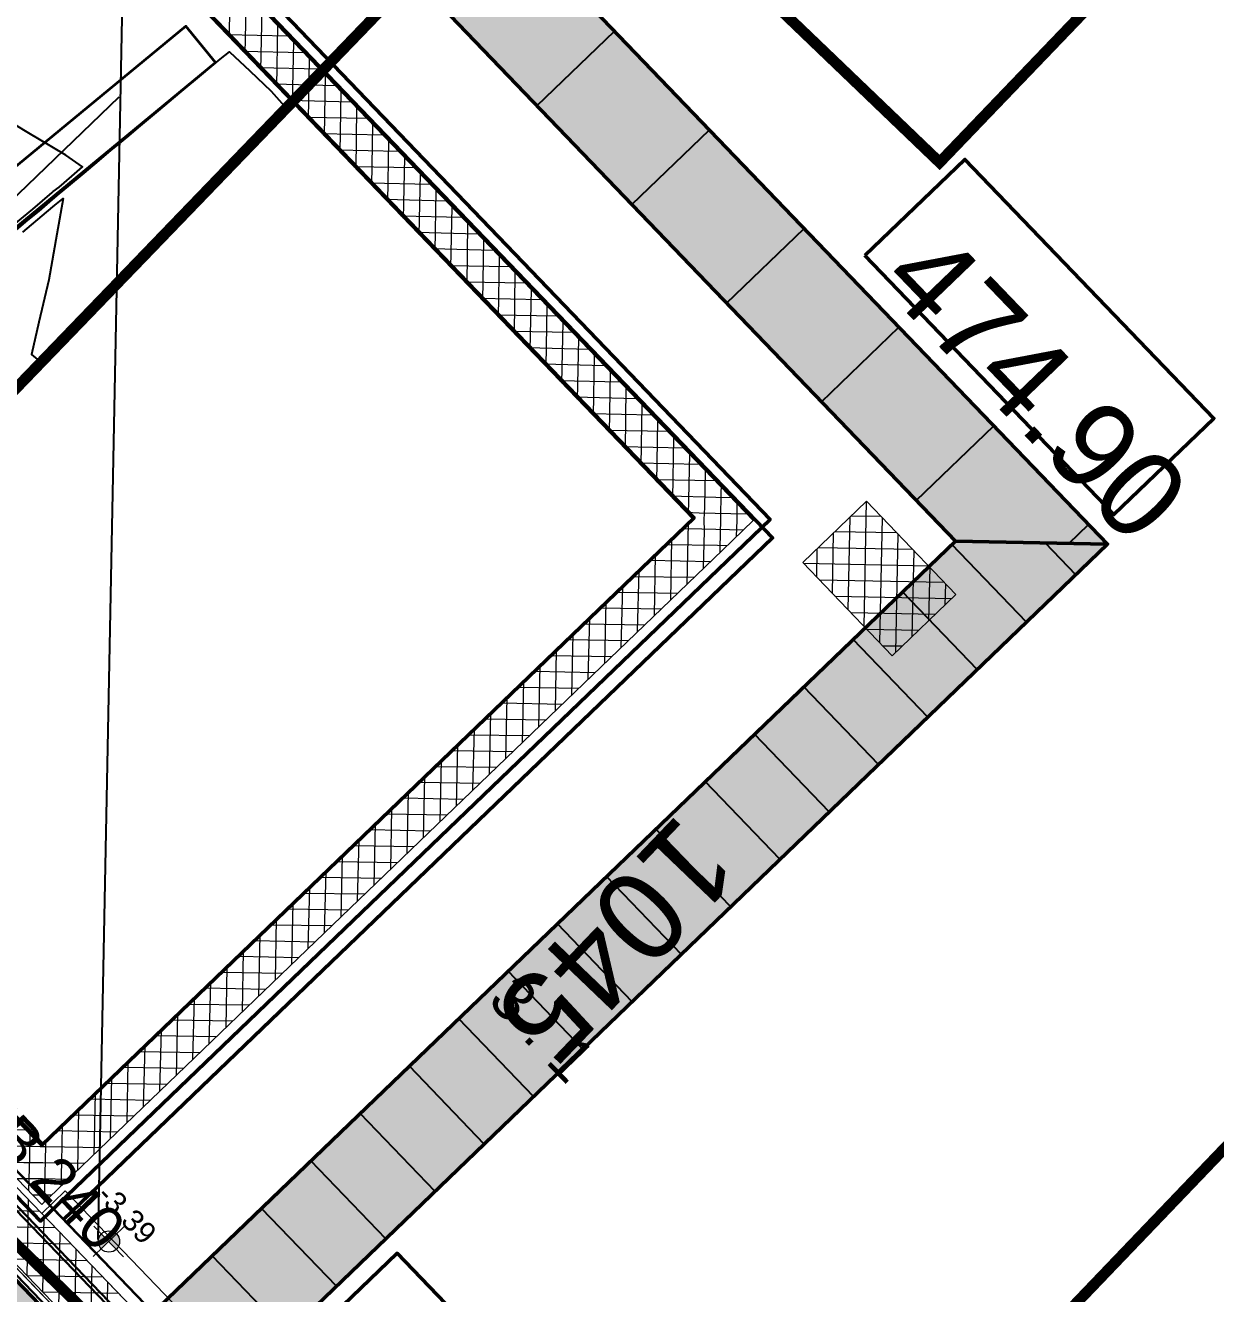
# Model space of a CAD drawing. Header units: metres. Extents: x 2687650.8 to 2687727.1, y 1234407.3 to 1234484.3.
# Drawn here: x 2687670.58 to 2687676.1, y 1234440.31 to 1234446.2 of the extents above; entities that cross this region are included whole.
import ezdxf

# ---------------------------------------------------------------- set-up
doc = ezdxf.new("R2010")
doc.units = ezdxf.units.M
for name, color, linetype, true_color in [('PDF_062_Bauten.062 Bauteilschraffuren', 7, 'Continuous', 0x7f7f7f), ('PDF_211_Korrex.211 Bauteilschraffuren', 7, 'Continuous', 0x7f7f7f), ('PDF_211_Wände_Beton.211', 7, 'Continuous', 0x7f7f7f), ('PDF_211_Wände_Beton.211 Bauteilschraffuren', 7, 'Continuous', 0x7f7f7f), ('PDF_211_Wände_Beton.211 Schichttrennlinien', 7, 'Continuous', 0x7f7f7f), ('PDF_211_Z_Koten.211', 7, 'Continuous', 0x7f7f7f), ('PDF_222_Spenglerarbeiten.222 Bauteilschraffuren', 7, 'Continuous', 0x7f7f7f), ('PDF_3D_Kurven', 7, 'Continuous', 0xdda500), ('PDF_3D_Kurven-Nebenhoehen', 7, 'Continuous', 0xdda500), ('PDF_A-2D-BÖSCHUNGEN', 7, 'Continuous', 0xfdfdfd), ('PDF_AV_01225-Bobe-ueb-befestigte', 7, 'Continuous', 0xfdfdfd), ('PDF_AV_01234-Bobe-Gartenanlage', 7, 'Continuous', 0xfdfdfd), ('PDF_Böschung Aushub', 7, 'Continuous', 0x7f7f7f), ('PDF_E_Farbe Beton', 7, 'Continuous', 0xdfff7f), ('PDF_Rühlwand Träger u Vermassung', 7, 'Continuous', 0x0ac1ff)]:
    doc.layers.add(name, color=color, linetype=linetype, true_color=true_color)
for name, color, linetype in [('PDF_A-KOTEN', 7, 'Continuous'), ('PDF_AV_01211-Bobe-Gebaeude', 7, 'Continuous'), ('PDF_AV_01313-Mauer-Sockel', 7, 'Continuous'), ('PDF_E_BETON', 7, 'Continuous'), ('PDF_PDF_Geometrie', 5, 'Continuous'), ('PDF_Text', 7, 'Continuous')]:
    doc.layers.add(name, color=color, linetype=linetype)
doc.styles.add('PDF Arial', font='arial.ttf')

# ---------------------------------------------------------------- blocks, each defined once
blk = doc.blocks.new('A$C1c84ec86')
at = {"layer": 'PDF_211_Z_Koten.211', "transparency": 33554559}
h = blk.add_hatch(color=256, dxfattribs=at)
h.paths.add_polyline_path([(2324.35, 567.07), (2319.27, 567.07), (2319.7, 565.16), (2320.75, 563.47), (2322.45, 562.41), (2324.35, 561.98)])
h.paths.add_polyline_path([(2326.26, 571.72), (2324.35, 572.15), (2324.35, 567.07), (2329.43, 567.07), (2329.01, 568.97), (2327.95, 570.66)])
at = {"layer": 'PDF_Böschung Aushub', "true_color": 0xdd6d8a, "transparency": 33554559}
blk.add_hatch(color=243, dxfattribs=at).paths.add_polyline_path([(1502.44, 1125.66), (1502.44, 547.8), (1552.39, 547.8), (1552.39, 1075.71), (2362.45, 1075.71), (2362.45, 523.67), (2412.62, 523.67), (2412.41, 1075.71), (2412.41, 1125.66)])
at = {"layer": 'PDF_E_Farbe Beton', "true_color": 0xbfff7f, "transparency": 33554559}
h = blk.add_hatch(color=71, dxfattribs=at)
h.paths.add_polyline_path([(3096.53, 1972.34), (3087.64, 1847.46), (3087.42, 523.67), (612.36, 523.67), (612.36, 1217.32), (591.83, 1429.41), (592.04, 1430.89), (672.48, 2565.87), (2668.74, 2565.87), (2848.03, 2530.94), (2997.89, 2390.18), (3013.34, 2375.79), (3093.99, 2206.03), (3096.53, 2200.53)])
h.paths.add_polyline_path([(3120.45, 1972.34), (3120.45, 2206.03), (3039.8, 2375.79), (3033.03, 2390.18), (2883.16, 2530.94), (2859.46, 2553.17), (2794.47, 2565.87), (2671.07, 2589.79), (650.04, 2589.79), (648.35, 2565.87), (567.91, 1430.89), (568.12, 1429.41), (588.44, 1217.32), (588.44, 499.75), (3111.55, 499.75), (3111.55, 1847.46)], flags=0)
at = {"layer": 'PDF_062_Bauten.062 Bauteilschraffuren', "lineweight": 18}
blk.add_lwpolyline([(2621.11, 2560.79), (677.13, 2560.79), (608.13, 1589.22), (608.13, 1483.39), (616.38, 1483.39), (616.38, 527.69), (3083.61, 527.69), (3083.61, 1406.76), (3082.98, 1406.76), (3083.61, 1981.87), (3091.45, 1981.87), (3091.45, 2122.63)], dxfattribs=at)
at = {"layer": 'PDF_211_Korrex.211 Bauteilschraffuren', "lineweight": 18}
for points in [[(2320.54, 1049.04), (2330.07, 1058.78)], [(2320.54, 1038.45), (2340.65, 1058.78)], [(2320.54, 1027.87), (2351.45, 1058.78)], [(2361.61, 1017.71), (2320.54, 1058.78)], [(2320.97, 1017.71), (2362.03, 1058.78)], [(2372.19, 1017.71), (2331.13, 1058.78)], [(2331.55, 1017.71), (2372.61, 1058.78)], [(2380.45, 1020.04), (2341.71, 1058.78)], [(2342.13, 1017.71), (2380.45, 1056.02)], [(2380.45, 1030.62), (2352.5, 1058.78)], [(2380.45, 1041.21), (2363.09, 1058.78)], [(2380.45, 1051.79), (2373.67, 1058.78)], [(2351.02, 1017.71), (2320.54, 1048.19)], [(2352.72, 1017.71), (2380.45, 1045.44)], [(2340.44, 1017.71), (2320.54, 1037.61)], [(2363.3, 1017.71), (2380.45, 1034.86)], [(2329.86, 1017.71), (2320.54, 1027.02)], [(2374.1, 1017.71), (2380.45, 1024.27)]]:
    blk.add_lwpolyline(points, dxfattribs=at)
blk.add_lwpolyline([(2320.54, 1017.71), (2320.54, 1058.78), (2380.45, 1058.78), (2380.45, 1017.71)], close=True, dxfattribs=at)
at = {"layer": 'PDF_211_Wände_Beton.211', "lineweight": 18}
for points in [[(2625.56, 2560.79), (677.13, 2560.79), (676.5, 2552.75), (608.34, 1592.4), (608.34, 1483.39), (616.38, 1483.39), (616.38, 527.69), (617.44, 527.69), (3082.56, 527.69), (3083.61, 527.69), (3083.61, 1981.87), (3091.45, 1981.87), (3091.45, 2101.89), (3091.45, 2123.9)], [(3057.58, 2120.3), (2703.03, 2120.3), (2036.9, 2120.3), (1550.49, 2120.3), (1524.45, 2120.3), (1524.45, 1612.29), (1524.45, 1598.32), (1524.45, 1590.28), (1550.49, 1590.28), (1550.49, 2100.41), (2036.9, 2100.41), (2703.03, 2100.41), (3057.58, 2100.41), (3057.58, 1981.87), (3057.58, 553.73), (642.42, 553.73), (642.42, 1483.39), (642.42, 1591.13), (708.88, 2526.92), (2625.35, 2526.92)]]:
    blk.add_lwpolyline(points, dxfattribs=at)
blk.add_lwpolyline([(1630.5, 1014.75), (1610.39, 1014.75), (1610.39, 950.82), (1630.5, 950.82), (1630.5, 994.85), (2270.59, 994.85), (2270.59, 576.8), (1630.5, 576.8), (1630.5, 620.83), (1610.39, 620.83), (1610.39, 556.69), (1630.5, 556.69), (2290.49, 556.69), (2290.49, 576.8), (2290.49, 994.85), (2290.49, 1014.75)], close=True, dxfattribs=at)
at = {"layer": 'PDF_211_Wände_Beton.211 Bauteilschraffuren', "lineweight": 18}
for points in [[(1960.28, 994.85), (1940.17, 1014.75)], [(1970.86, 994.85), (1950.97, 1014.75)], [(1958.59, 994.85), (1978.48, 1014.75)], [(1981.45, 994.85), (1961.55, 1014.75)], [(1969.17, 994.85), (1989.28, 1014.75)], [(1992.03, 994.85), (1972.13, 1014.75)], [(1979.75, 994.85), (1999.86, 1014.75)], [(2002.61, 994.85), (1982.72, 1014.75)], [(1990.34, 994.85), (2010.45, 1014.75)], [(2013.2, 994.85), (1993.3, 1014.75)], [(2000.92, 994.85), (2021.03, 1014.75)], [(2023.99, 994.85), (2003.88, 1014.75)], [(2011.72, 994.85), (2031.61, 1014.75)], [(2034.58, 994.85), (2014.47, 1014.75)], [(2022.3, 994.85), (2042.2, 1014.75)], [(2045.16, 994.85), (2025.05, 1014.75)], [(2032.88, 994.85), (2052.78, 1014.75)], [(2055.74, 994.85), (2035.63, 1014.75)], [(2043.47, 994.85), (2063.36, 1014.75)], [(2066.33, 994.85), (2046.43, 1014.75)], [(2054.05, 994.85), (2073.95, 1014.75)], [(2076.91, 994.85), (2057.01, 1014.75)], [(2064.63, 994.85), (2084.74, 1014.75)], [(2087.49, 994.85), (2067.6, 1014.75)], [(2075.22, 994.85), (2095.33, 1014.75)], [(2098.08, 994.85), (2078.18, 1014.75)], [(2085.8, 994.85), (2105.91, 1014.75)], [(2108.66, 994.85), (2088.76, 1014.75)], [(2096.38, 994.85), (2116.49, 1014.75)], [(2119.46, 994.85), (2099.35, 1014.75)], [(2107.18, 994.85), (2127.08, 1014.75)], [(2130.04, 994.85), (2109.93, 1014.75)], [(2117.76, 994.85), (2137.66, 1014.75)], [(2140.62, 994.85), (2120.51, 1014.75)], [(2128.35, 994.85), (2148.24, 1014.75)], [(2151.21, 994.85), (2131.1, 1014.75)], [(2138.93, 994.85), (2158.83, 1014.75)], [(2161.79, 994.85), (2141.89, 1014.75)], [(2149.51, 994.85), (2169.41, 1014.75)], [(2172.37, 994.85), (2152.48, 1014.75)], [(2160.1, 994.85), (2180.21, 1014.75)], [(2182.96, 994.85), (2163.06, 1014.75)], [(2170.68, 994.85), (2190.79, 1014.75)], [(2193.54, 994.85), (2173.64, 1014.75)], [(2181.26, 994.85), (2201.37, 1014.75)], [(2204.12, 994.85), (2184.23, 1014.75)], [(2191.85, 994.85), (2211.96, 1014.75)], [(2214.92, 994.85), (2194.81, 1014.75)], [(2202.64, 994.85), (2222.54, 1014.75)], [(2225.5, 994.85), (2205.39, 1014.75)], [(2213.23, 994.85), (2233.12, 1014.75)], [(2236.09, 994.85), (2215.98, 1014.75)], [(2223.81, 994.85), (2243.71, 1014.75)], [(2246.67, 994.85), (2226.56, 1014.75)], [(2234.39, 994.85), (2254.29, 1014.75)], [(2257.25, 994.85), (2237.36, 1014.75)], [(2244.98, 994.85), (2264.87, 1014.75)], [(2267.84, 994.85), (2247.94, 1014.75)], [(2255.56, 994.85), (2270.59, 1009.67), (2275.67, 1014.75)], [(2290.49, 982.79), (2278.42, 994.85), (2274.4, 998.66), (2270.59, 1002.68), (2258.52, 1014.75)], [(2266.14, 994.85), (2270.59, 999.08), (2286.25, 1014.75)], [(2290.49, 993.37), (2289, 994.85), (2279.69, 1004.16), (2270.59, 1013.27), (2269.11, 1014.75)], [(2290.49, 1003.95), (2285.19, 1009.46), (2279.69, 1014.75)], [(2290.49, 1014.54), (2290.49, 1014.75), (2290.27, 1014.75)], [(2270.59, 988.5), (2276.73, 994.85), (2290.49, 1008.4)], [(2270.59, 977.92), (2287.31, 994.85), (2290.49, 997.81)], [(2290.49, 972.2), (2270.59, 992.1)], [(2270.59, 967.33), (2290.49, 987.23)], [(2290.49, 961.62), (2270.59, 981.52)], [(2270.59, 956.54), (2290.49, 976.65)], [(2290.49, 951.04), (2270.59, 970.93)], [(2270.59, 945.96), (2290.49, 966.06)], [(2290.49, 940.24), (2270.59, 960.35)], [(2270.59, 935.37), (2290.49, 955.48)], [(2290.49, 929.66), (2270.59, 949.77)], [(2270.59, 924.79), (2290.49, 944.9)], [(2290.49, 919.07), (2270.59, 939.18)], [(2270.59, 914.2), (2290.49, 934.31)], [(2290.49, 908.49), (2270.59, 928.6)], [(2270.59, 903.62), (2290.49, 923.52)], [(2290.49, 897.91), (2270.59, 917.8)], [(2270.59, 893.04), (2290.49, 912.93)], [(2290.49, 887.32), (2270.59, 907.22)], [(2270.59, 882.45), (2290.49, 902.35)], [(2290.49, 876.74), (2270.59, 896.64)], [(2270.59, 871.87), (2290.49, 891.77)], [(2290.49, 866.16), (2270.59, 886.05)], [(2270.59, 861.08), (2290.49, 881.18)], [(2290.49, 855.36), (2270.59, 875.47)], [(2270.59, 850.49), (2290.49, 870.6)], [(2290.49, 844.78), (2270.59, 864.89)], [(2270.59, 839.91), (2290.49, 860.02)], [(2290.49, 834.19), (2270.59, 854.3)], [(2270.59, 829.32), (2290.49, 849.43)], [(2290.49, 823.61), (2270.59, 843.72)], [(2270.59, 818.74), (2290.49, 838.85)], [(2290.49, 813.03), (2270.59, 833.13)], [(2270.59, 808.16), (2290.49, 828.05)], [(2290.49, 802.44), (2270.59, 822.34)], [(2270.59, 797.57), (2290.49, 817.47)], [(2290.49, 791.86), (2270.59, 811.76)], [(2270.59, 786.99), (2290.49, 806.89)], [(2290.49, 781.28), (2270.59, 801.17)], [(2270.59, 776.41), (2290.49, 796.3)], [(2290.49, 770.69), (2270.59, 790.59)], [(2270.59, 765.61), (2290.49, 785.72)], [(2290.49, 759.9), (2270.59, 780.01)], [(2270.59, 755.03), (2290.49, 775.14)], [(2290.49, 749.31), (2270.59, 769.42)], [(2270.59, 744.44), (2290.49, 764.55)], [(2290.49, 738.73), (2270.59, 758.84)], [(2270.59, 733.86), (2290.49, 753.97)], [(2290.49, 728.15), (2270.59, 748.25)], [(2270.59, 723.28), (2290.49, 743.39)], [(2290.49, 717.56), (2270.59, 737.67)], [(2270.59, 712.69), (2290.49, 732.59)], [(2290.49, 706.98), (2270.59, 726.88)], [(2270.59, 702.11), (2290.49, 722.01)], [(2290.49, 696.4), (2270.59, 716.29)], [(2270.59, 691.53), (2290.49, 711.42)], [(2290.49, 685.81), (2270.59, 705.71)], [(2270.59, 680.94), (2290.49, 700.84)], [(2290.49, 675.23), (2270.59, 695.13)], [(2270.59, 670.15), (2290.49, 690.26)], [(2290.49, 664.43), (2270.59, 684.54)], [(2270.59, 659.56), (2290.49, 679.67)], [(2290.49, 653.85), (2270.59, 673.96)], [(2270.59, 648.98), (2290.49, 669.09)], [(2290.49, 643.27), (2270.59, 663.38)], [(2270.59, 638.4), (2290.49, 658.51)], [(2290.49, 632.68), (2270.59, 652.79)], [(2270.59, 627.81), (2290.49, 647.92)], [(2290.49, 622.1), (2270.59, 642.21)], [(2270.59, 617.23), (2290.49, 637.13)], [(2290.49, 611.52), (2270.59, 631.41)], [(2270.59, 606.65), (2290.49, 626.54)], [(2290.49, 600.93), (2270.59, 620.83)], [(2270.59, 596.06), (2290.49, 615.96)], [(2290.49, 590.35), (2270.59, 610.25)], [(2270.59, 585.48), (2290.49, 605.38)], [(2252.38, 556.69), (2270.59, 574.69), (2271.44, 575.74), (2272.49, 576.8), (2290.49, 594.79)], [(2290.49, 579.77), (2270.59, 599.66)], [(2290.49, 568.97), (2282.87, 576.8), (2270.59, 589.08)], [(2262.97, 556.69), (2270.59, 564.1), (2276.73, 570.45), (2283.08, 576.8), (2290.49, 584.21)], [(2290.49, 558.39), (2272.28, 576.8), (2270.59, 578.5)], [(2241.8, 556.69), (2261.91, 576.8)], [(2281.6, 556.69), (2270.59, 567.91), (2261.7, 576.8)], [(2273.76, 556.69), (2282.02, 565.16), (2290.49, 573.63)], [(2284.35, 556.69), (2287.31, 559.87), (2290.49, 563.04)], [(2266.78, 528.75), (2291.97, 553.73)], [(2277.57, 528.75), (2302.55, 553.73)], [(2309.54, 528.75), (2284.56, 553.73)], [(2288.16, 528.75), (2313.13, 553.73)], [(2320.12, 528.75), (2295.14, 553.73)], [(2298.74, 528.75), (2323.72, 553.73)], [(2330.91, 528.75), (2305.73, 553.73)], [(2309.32, 528.75), (2334.3, 553.73)], [(2341.5, 528.75), (2316.52, 553.73)], [(2319.91, 528.75), (2344.88, 553.73)], [(2352.08, 528.75), (2327.1, 553.73)], [(2362.67, 528.75), (2337.69, 553.73)]]:
    blk.add_lwpolyline(points, dxfattribs=at)
at = {"layer": 'PDF_211_Wände_Beton.211 Schichttrennlinien', "lineweight": 18}
blk.add_lwpolyline([(617.44, 528.75), (642.42, 528.75), (3057.58, 528.75), (3082.56, 528.75)], dxfattribs=at)
at = {"layer": 'PDF_211_Z_Koten.211', "lineweight": 18}
for points in [[(2324.35, 557.12), (2324.35, 577.01)], [(2314.4, 567.07), (2334.3, 567.07)]]:
    blk.add_lwpolyline(points, dxfattribs=at)
blk.add_circle((2324.46, 567.17), 4.97, dxfattribs=at)
at = {"layer": 'PDF_222_Spenglerarbeiten.222 Bauteilschraffuren', "lineweight": 18}
blk.add_lwpolyline([(2293.45, 553.73), (2293.45, 568.76), (3057.58, 568.76), (3057.58, 553.73)], close=True, dxfattribs=at)
at = {"layer": 'PDF_3D_Kurven', "lineweight": 25}
blk.add_lwpolyline([(1953.51, 859.17), (1954.56, 873.78), (1955.2, 885.63), (1955.2, 886.26), (1955.62, 889.65), (1956.05, 897.48), (1956.47, 904.04), (1947.16, 902.14), (1927.05, 896.64), (1889.79, 886.69)], dxfattribs=at)
at = {"layer": 'PDF_3D_Kurven-Nebenhoehen', "lineweight": 25}
for points in [[(1956.26, 861.5), (1956.68, 868.48), (1957.32, 875.26), (1957.53, 881.82), (1957.95, 887.53), (1958.37, 893.04), (1959.01, 902.56), (1959.64, 911.66), (1960.07, 918.65), (1960.49, 923.94), (1960.91, 929.44), (1961.34, 936.64), (1962.18, 947.44), (1963.03, 960.35), (1963.88, 973.47), (1964.72, 984.69), (1965.15, 990.19), (1978.06, 990.83), (1991.82, 991.46), (1999.23, 991.25), (2002.19, 991.25)], [(1959.01, 862.98), (1960.07, 877.37), (1960.28, 882.45), (1960.7, 887.32), (1970.65, 873.78), (1983.35, 856.42), (1994.36, 839.48), (2002.83, 826.57), (2008.54, 827.21)]]:
    blk.add_lwpolyline(points, dxfattribs=at)
at = {"layer": 'PDF_A-2D-BÖSCHUNGEN', "lineweight": 25}
blk.add_lwpolyline([(2362.45, 1069.15), (2362.45, 559.23), (2312.5, 559.23), (1602.56, 559.23), (1552.39, 559.23), (1552.39, 558.6), (2362.45, 558.81), (2362.45, 559.23)], dxfattribs=at)
at = {"layer": 'PDF_A-KOTEN', "lineweight": 50}
for points in [[(2237.78, 1137.31), (2237.78, 1201.65), (2404.58, 1201.65), (2404.58, 1137.31)], [(2421.09, 595.64), (2421.09, 659.78), (2588.09, 659.78), (2588.09, 595.64)]]:
    blk.add_lwpolyline(points, close=True, dxfattribs=at)
at = {"layer": 'PDF_AV_01211-Bobe-Gebaeude', "lineweight": 0, "const_width": 5.09}
blk.add_lwpolyline([(2642.28, 1209.17), (2629.9, 1514.08), (2219.05, 1482.01), (2230.69, 1192.23), (1979.96, 1181.97), (1981.02, 1154.03), (1996.16, 1154.66), (2019.86, 526), (2669.48, 547.91), (2667.89, 588.13), (2643.66, 1178.9)], dxfattribs=at)
at = {"layer": 'PDF_AV_01225-Bobe-ueb-befestigte', "lineweight": 25}
for points in [[(2652.44, 964.37), (2652.44, 963.52)], [(2652.44, 963.31), (2652.44, 962.68)], [(2652.44, 962.47), (2652.44, 961.62)], [(2652.44, 961.41), (2652.65, 960.77)], [(2652.65, 960.56), (2652.65, 959.93)], [(2652.65, 959.71), (2652.65, 958.87)], [(2652.65, 958.66), (2652.65, 958.02)], [(2652.65, 957.81), (2652.65, 956.96)], [(2652.65, 956.75), (2652.87, 956.12)], [(2652.87, 955.9), (2652.87, 955.27)], [(2652.87, 955.06), (2652.87, 954.21)], [(2652.87, 954), (2652.87, 953.36)], [(2652.87, 953.15), (2652.87, 952.52)], [(2652.87, 952.09), (2652.87, 951.46)], [(2652.87, 951.25), (2653.08, 950.61)], [(2653.08, 950.4), (2653.08, 949.55)], [(2653.08, 949.34), (2653.08, 948.71)], [(2653.08, 948.5), (2653.08, 947.86)], [(2653.08, 947.44), (2653.08, 946.8)], [(2653.08, 946.59), (2653.29, 945.96)], [(2653.29, 945.74), (2653.29, 944.9)], [(2653.29, 944.68), (2653.29, 944.05)], [(2653.29, 943.84), (2653.29, 943.2)], [(2653.29, 942.99), (2653.29, 942.14)], [(2653.29, 941.93), (2653.29, 941.3)], [(2653.29, 941.09), (2653.5, 940.24)], [(2653.5, 940.03), (2653.5, 939.39)], [(2653.5, 939.18), (2653.5, 938.55)], [(2653.5, 938.33), (2653.5, 937.49)], [(2653.5, 937.28), (2653.5, 936.64)], [(2653.5, 936.43), (2653.5, 935.79)], [(2653.71, 935.37), (2653.71, 934.74)], [(2653.71, 934.52), (2653.71, 933.89)], [(2653.71, 933.68), (2653.71, 932.83)], [(2653.71, 932.62), (2653.71, 931.98)], [(2653.71, 931.77), (2653.71, 931.14)], [(2653.71, 930.71), (2653.92, 930.08)], [(2653.92, 929.87), (2653.92, 929.23)], [(2653.92, 929.02), (2653.92, 928.17)], [(2653.92, 927.96), (2653.92, 927.33)], [(2653.92, 927.12), (2653.92, 926.48)], [(2653.92, 926.27), (2653.92, 925.42)], [(2654.14, 925.21), (2654.14, 924.58)], [(2654.14, 924.36), (2654.14, 923.52)], [(2654.14, 923.31), (2654.14, 922.67)], [(2654.14, 922.46), (2654.14, 921.82)], [(2654.14, 921.61), (2654.14, 920.77)], [(2654.14, 920.55), (2654.35, 919.92)], [(2654.35, 919.71), (2654.35, 918.86)], [(2654.35, 918.65), (2654.35, 918.01)], [(2654.35, 917.8), (2654.35, 917.17)], [(2654.35, 916.96), (2654.35, 916.11)], [(2654.35, 915.9), (2654.35, 915.26)], [(2654.56, 915.05), (2654.56, 914.42)], [(2654.56, 913.99), (2654.56, 913.36)], [(2654.56, 913.15), (2654.56, 912.51)], [(2654.56, 912.3), (2654.56, 911.45)], [(2654.56, 911.24), (2654.56, 910.61)], [(2654.56, 910.39), (2654.77, 909.76)], [(2654.77, 909.55), (2654.77, 908.7)], [(2654.77, 908.49), (2654.77, 907.85)], [(2654.77, 907.64), (2654.77, 906.8)], [(2654.77, 906.58), (2654.77, 905.95)], [(2654.77, 905.74), (2654.77, 905.1)], [(2654.77, 904.89), (2654.98, 904.04)], [(2654.98, 903.83), (2654.98, 903.2)], [(2654.98, 902.99), (2654.98, 902.14)], [(2654.98, 901.93), (2654.98, 901.29)], [(2654.98, 901.08), (2654.98, 900.45)], [(2654.98, 900.23), (2655.19, 899.39)], [(2655.19, 899.18), (2655.19, 898.54)], [(2655.19, 898.33), (2655.19, 897.69)], [(2655.19, 897.27), (2655.19, 896.64)], [(2655.19, 896.42), (2655.19, 895.79)], [(2655.19, 895.58), (2655.19, 894.73)], [(2655.19, 894.52), (2655.41, 893.88)], [(2655.41, 893.67), (2655.41, 893.04)], [(2655.41, 892.61), (2655.41, 891.98)], [(2655.41, 891.77), (2655.41, 891.13)], [(2655.41, 890.92), (2655.41, 890.07)], [(2655.41, 889.86), (2655.41, 889.23)], [(2655.62, 889.02), (2655.62, 888.38)], [(2655.62, 888.17), (2655.62, 887.32)], [(2655.62, 887.11), (2655.62, 886.48)], [(2655.62, 886.26), (2655.62, 885.42)], [(2655.62, 885.21), (2655.62, 884.57)], [(2655.62, 884.36), (2655.83, 883.72)], [(2655.83, 883.51), (2655.83, 882.67)], [(2655.83, 882.45), (2655.83, 881.82)], [(2655.83, 881.61), (2655.83, 880.76)], [(2655.83, 880.55), (2655.83, 879.91)], [(2655.83, 879.7), (2655.83, 879.07)], [(2656.04, 878.86), (2656.04, 878.01)], [(2656.04, 877.8), (2656.04, 877.16)]]:
    blk.add_lwpolyline(points, dxfattribs=at)
at = {"layer": 'PDF_AV_01234-Bobe-Gartenanlage', "lineweight": 25}
for points in [[(2227.2, 1279.55), (2227.2, 1280.39)], [(2227.2, 1278.7), (2227.2, 1279.34)], [(2227.41, 1277.85), (2227.2, 1278.49)], [(2227.41, 1276.8), (2227.41, 1277.43)], [(2227.41, 1275.95), (2227.41, 1276.58)], [(2227.41, 1274.89), (2227.41, 1275.74)], [(2227.41, 1274.04), (2227.41, 1274.68)], [(2227.41, 1273.2), (2227.41, 1273.83)], [(2227.62, 1272.14), (2227.41, 1272.99)], [(2227.62, 1271.29), (2227.62, 1271.93)], [(2227.62, 1270.23), (2227.62, 1271.08)], [(2227.62, 1269.39), (2227.62, 1270.02)], [(2227.62, 1268.54), (2227.62, 1269.18)], [(2227.62, 1267.48), (2227.62, 1268.33)], [(2227.83, 1266.64), (2227.83, 1267.27)], [(2227.83, 1265.58), (2227.83, 1266.42)], [(2227.83, 1264.73), (2227.83, 1265.37)], [(2227.83, 1263.88), (2227.83, 1264.52)], [(2227.83, 1262.83), (2227.83, 1263.67)], [(2228.04, 1261.98), (2227.83, 1262.61)], [(2228.04, 1261.13), (2228.04, 1261.77)], [(2228.04, 1260.07), (2228.04, 1260.71)], [(2228.04, 1259.23), (2228.04, 1259.86)], [(2228.04, 1258.17), (2228.04, 1259.02)], [(2228.04, 1257.32), (2228.04, 1257.96)], [(2228.25, 1256.48), (2228.04, 1257.11)], [(2228.25, 1255.42), (2228.25, 1256.05)], [(2228.25, 1254.57), (2228.25, 1255.21)], [(2228.25, 1253.51), (2228.25, 1254.36)], [(2228.25, 1252.67), (2228.25, 1253.3)], [(2228.25, 1251.82), (2228.25, 1252.45)], [(2228.47, 1250.76), (2228.47, 1251.61)], [(2228.47, 1249.91), (2228.47, 1250.55)], [(2228.47, 1248.86), (2228.47, 1249.7)], [(2228.47, 1248.01), (2228.47, 1248.64)], [(2228.47, 1247.16), (2228.47, 1247.8)], [(2228.68, 1246.1), (2228.47, 1246.95)], [(2228.68, 1245.26), (2228.68, 1245.89)], [(2228.68, 1244.2), (2228.68, 1245.05)], [(2228.68, 1243.35), (2228.68, 1243.99)], [(2228.68, 1242.51), (2228.68, 1243.14)], [(2228.68, 1241.45), (2228.68, 1242.29)], [(2228.89, 1240.6), (2228.68, 1241.24)], [(2228.89, 1239.75), (2228.89, 1240.39)], [(2228.89, 1238.7), (2228.89, 1239.33)], [(2228.89, 1237.85), (2228.89, 1238.48)], [(2228.89, 1236.79), (2228.89, 1237.64)], [(2228.89, 1235.94), (2228.89, 1236.58)], [(2229.1, 1235.1), (2229.1, 1235.73)], [(2229.1, 1234.04), (2229.1, 1234.67)], [(2229.1, 1233.19), (2229.1, 1233.83)], [(2229.1, 1232.13), (2229.1, 1232.98)], [(2229.1, 1231.29), (2229.1, 1231.92)], [(2229.31, 1230.44), (2229.1, 1231.08)], [(2229.31, 1229.38), (2229.31, 1230.23)], [(2229.31, 1228.54), (2229.31, 1229.17)], [(2229.31, 1227.48), (2229.31, 1228.32)], [(2229.31, 1226.63), (2229.31, 1227.26)], [(2229.31, 1225.78), (2229.31, 1226.42)], [(2229.52, 1224.72), (2229.31, 1225.57)], [(2229.52, 1223.88), (2229.52, 1224.51)], [(2229.52, 1223.03), (2229.52, 1223.67)], [(2229.52, 1221.97), (2229.52, 1222.61)], [(2229.52, 1221.13), (2229.52, 1221.76)], [(2229.52, 1220.07), (2229.52, 1220.91)], [(2229.74, 1219.22), (2229.74, 1219.86)], [(2229.74, 1218.37), (2229.74, 1219.01)], [(2229.74, 1217.32), (2229.74, 1217.95)], [(2229.74, 1216.47), (2229.74, 1217.1)], [(2229.74, 1215.41), (2229.74, 1216.26)], [(2229.95, 1214.56), (2229.74, 1215.2)], [(2229.95, 1213.72), (2229.95, 1214.35)], [(2229.95, 1212.66), (2229.95, 1213.51)], [(2229.95, 1211.81), (2229.95, 1212.45)], [(2229.95, 1210.75), (2229.95, 1211.6)], [(2229.95, 1209.91), (2229.95, 1210.54)], [(2230.16, 1209.06), (2229.95, 1209.7)], [(2230.16, 1208), (2230.16, 1208.85)], [(2230.16, 1207.16), (2230.16, 1207.79)], [(2230.16, 1206.1), (2230.16, 1206.94)], [(2230.16, 1205.25), (2230.16, 1205.89)], [(2230.16, 1204.4), (2230.16, 1205.04)], [(2230.37, 1203.35), (2230.37, 1204.19)], [(2230.37, 1202.5), (2230.37, 1203.13)], [(2230.37, 1201.65), (2230.37, 1202.29)], [(2230.37, 1200.59), (2230.37, 1201.23)], [(2230.37, 1199.75), (2230.37, 1200.38)], [(2230.58, 1198.69), (2230.37, 1199.54)], [(2230.58, 1197.84), (2230.58, 1198.48)], [(2230.58, 1197), (2230.58, 1197.63)], [(2230.58, 1195.94), (2230.58, 1196.57)], [(2230.58, 1195.09), (2230.58, 1195.73)], [(2152.9, 1188.95), (2153.53, 1189.16)], [(2153.75, 1189.16), (2154.38, 1189.16)], [(2154.8, 1189.16), (2155.44, 1189.16)], [(2155.65, 1189.16), (2156.29, 1189.16)], [(2156.5, 1189.16), (2157.34, 1189.16)], [(2157.56, 1189.16), (2158.19, 1189.38)], [(2158.4, 1189.38), (2159.04, 1189.38)], [(2159.25, 1189.38), (2160.1, 1189.38)], [(2160.31, 1189.38), (2160.94, 1189.38)], [(2161.15, 1189.38), (2162, 1189.38)], [(2162.21, 1189.38), (2162.85, 1189.38)], [(2163.06, 1189.38), (2163.69, 1189.59)], [(2163.91, 1189.59), (2164.75, 1189.59)], [(2164.96, 1189.59), (2165.6, 1189.59)], [(2165.81, 1189.59), (2166.66, 1189.59)], [(2166.87, 1189.59), (2167.5, 1189.59)], [(2167.72, 1189.59), (2168.35, 1189.59)], [(2168.56, 1189.8), (2169.41, 1189.8)], [(2169.62, 1189.8), (2170.26, 1189.8)], [(2170.47, 1189.8), (2171.1, 1189.8)], [(2171.53, 1189.8), (2172.16, 1189.8)], [(2172.37, 1189.8), (2173.01, 1189.8)], [(2173.22, 1189.8), (2174.07, 1190.01)], [(2174.28, 1190.01), (2174.91, 1190.01)], [(2175.13, 1190.01), (2175.76, 1190.01)], [(2176.18, 1190.01), (2176.82, 1190.01)], [(2177.03, 1190.01), (2177.67, 1190.01)], [(2177.88, 1190.01), (2178.72, 1190.01)], [(2178.94, 1190.22), (2179.57, 1190.22)], [(2179.78, 1190.22), (2180.42, 1190.22)], [(2180.63, 1190.22), (2181.48, 1190.22)], [(2181.69, 1190.22), (2182.32, 1190.22)], [(2182.53, 1190.22), (2183.38, 1190.22)], [(2183.59, 1190.22), (2184.23, 1190.43)], [(2184.44, 1190.43), (2185.07, 1190.43)], [(2185.29, 1190.43), (2186.13, 1190.43)], [(2186.34, 1190.43), (2186.98, 1190.43)], [(2187.19, 1190.43), (2187.83, 1190.43)], [(2188.25, 1190.43), (2188.88, 1190.43)], [(2189.1, 1190.43), (2189.73, 1190.65)], [(2189.94, 1190.65), (2190.79, 1190.65)], [(2191, 1190.65), (2191.64, 1190.65)], [(2191.85, 1190.65), (2192.48, 1190.65)], [(2192.91, 1190.65), (2193.54, 1190.65)], [(2193.75, 1190.65), (2194.39, 1190.86)], [(2194.6, 1190.86), (2195.45, 1190.86)], [(2195.66, 1190.86), (2196.29, 1190.86)], [(2196.5, 1190.86), (2197.14, 1190.86)], [(2197.35, 1190.86), (2198.2, 1190.86)], [(2198.41, 1190.86), (2199.04, 1190.86)], [(2199.26, 1190.86), (2200.1, 1191.07)], [(2200.31, 1191.07), (2200.95, 1191.07)], [(2201.16, 1191.07), (2201.8, 1191.07)], [(2202.01, 1191.07), (2202.85, 1191.07)], [(2203.07, 1191.07), (2203.7, 1191.07)], [(2203.91, 1191.07), (2204.76, 1191.07)], [(2204.97, 1191.28), (2205.61, 1191.28)], [(2205.82, 1191.28), (2206.45, 1191.28)], [(2206.66, 1191.28), (2207.51, 1191.28)], [(2207.72, 1191.28), (2208.36, 1191.28)], [(2208.57, 1191.28), (2209.2, 1191.28)], [(2209.63, 1191.28), (2210.26, 1191.49)], [(2210.47, 1191.49), (2211.11, 1191.49)], [(2211.32, 1191.49), (2212.17, 1191.49)], [(2212.38, 1191.49), (2213.01, 1191.49)], [(2213.23, 1191.49), (2213.86, 1191.49)], [(2214.28, 1191.49), (2214.92, 1191.49)], [(2215.13, 1191.7), (2215.77, 1191.7)], [(2215.98, 1191.7), (2216.82, 1191.7)], [(2217.04, 1191.7), (2217.67, 1191.7)], [(2217.88, 1191.7), (2218.52, 1191.7)], [(2218.73, 1191.7), (2219.58, 1191.7)], [(2219.79, 1191.7), (2220.42, 1191.92)], [(2220.63, 1191.92), (2221.48, 1191.92)], [(2221.69, 1191.92), (2222.33, 1191.92)], [(2222.54, 1191.92), (2223.17, 1191.92)], [(2223.39, 1191.92), (2224.23, 1191.92)], [(2224.44, 1191.92), (2225.08, 1191.92)], [(2225.29, 1191.92), (2225.93, 1192.13)], [(2226.35, 1192.13), (2226.98, 1192.13)], [(2227.2, 1192.13), (2227.83, 1192.13)], [(2228.04, 1192.13), (2228.89, 1192.13)], [(2229.1, 1192.13), (2229.74, 1192.13)], [(2229.95, 1192.13), (2230.79, 1192.34), (2230.79, 1192.97)], [(2230.58, 1194.03), (2230.58, 1194.88)], [(2230.79, 1193.19), (2230.58, 1193.82)], [(2138.93, 1188.53), (2139.56, 1188.53)], [(2139.78, 1188.53), (2140.62, 1188.53)], [(2140.83, 1188.53), (2141.47, 1188.53)], [(2141.68, 1188.53), (2142.32, 1188.53)], [(2142.53, 1188.74), (2143.37, 1188.74)], [(2143.59, 1188.74), (2144.22, 1188.74)], [(2144.43, 1188.74), (2145.28, 1188.74)], [(2145.49, 1188.74), (2146.13, 1188.74)], [(2146.34, 1188.74), (2146.97, 1188.74)], [(2147.18, 1188.74), (2148.03, 1188.95)], [(2148.24, 1188.95), (2148.88, 1188.95)], [(2149.09, 1188.95), (2149.72, 1188.95)], [(2150.15, 1188.95), (2150.78, 1188.95)], [(2150.99, 1188.95), (2151.63, 1188.95)], [(2151.84, 1188.95), (2152.69, 1188.95)], [(2000.29, 1043.54), (2000.29, 1044.17)], [(2000.29, 1042.69), (2000.29, 1043.32)], [(2000.29, 1041.63), (2000.29, 1042.27)], [(2000.5, 1040.78), (2000.29, 1041.42)], [(2000.5, 1039.73), (2000.5, 1040.57)], [(2000.5, 1038.88), (2000.5, 1039.51)], [(2000.5, 1038.03), (2000.5, 1038.67)], [(2000.5, 1036.97), (2000.5, 1037.61)], [(2000.5, 1036.13), (2000.5, 1036.76)], [(2000.71, 1035.07), (2000.5, 1035.91)], [(2000.71, 1034.22), (2000.71, 1034.86)], [(2000.71, 1033.37), (2000.71, 1034.01)], [(2000.71, 1032.32), (2000.71, 1033.16)], [(2000.71, 1031.47), (2000.71, 1032.1)], [(2000.71, 1030.41), (2000.71, 1031.26)], [(2000.92, 1029.56), (2000.71, 1030.2)], [(2000.92, 1028.72), (2000.92, 1029.35)], [(2000.92, 1027.66), (2000.92, 1028.51)], [(2000.92, 1026.81), (2000.92, 1027.45)], [(2000.92, 1025.75), (2000.92, 1026.6)], [(2000.92, 1024.91), (2000.92, 1025.54)], [(2001.13, 1024.06), (2000.92, 1024.7)], [(2001.13, 1023), (2001.13, 1023.85)], [(2001.13, 1022.16), (2001.13, 1022.79)], [(2001.13, 1021.31), (2001.13, 1021.94)], [(2001.13, 1020.25), (2001.13, 1020.89)], [(2001.13, 1019.4), (2001.13, 1020.04)], [(2001.34, 1018.35), (2001.13, 1019.19)], [(2001.34, 1017.5), (2001.34, 1018.13)], [(2001.34, 1016.65), (2001.34, 1017.29)], [(2001.34, 1015.59), (2001.34, 1016.23)], [(2001.34, 1014.75), (2001.34, 1015.38)], [(2001.34, 1013.69), (2001.34, 1014.54)], [(2001.56, 1012.84), (2001.34, 1013.48)], [(2001.56, 1012), (2001.56, 1012.63)], [(2001.56, 1010.94), (2001.56, 1011.78)], [(2001.56, 1010.09), (2001.56, 1010.73)], [(2001.56, 1009.03), (2001.56, 1009.88)], [(2001.56, 1008.19), (2001.56, 1008.82)], [(2001.77, 1007.34), (2001.56, 1007.97)], [(2001.77, 1006.28), (2001.77, 1007.13)], [(2001.77, 1005.43), (2001.77, 1006.07)], [(2001.77, 1004.38), (2001.77, 1005.22)], [(2001.77, 1003.53), (2001.77, 1004.16)], [(2001.77, 1002.68), (2001.77, 1003.32)], [(2001.98, 1001.62), (2001.77, 1002.47)], [(2001.98, 1000.78), (2001.98, 1001.41)], [(2001.98, 999.93), (2001.98, 1000.57)], [(2001.98, 998.87), (2001.98, 999.51)], [(2001.98, 998.03), (2001.98, 998.66)], [(2001.98, 996.97), (2001.98, 997.81)], [(2002.19, 996.12), (2001.98, 996.76)], [(2002.19, 995.27), (2002.19, 995.91)], [(2002.19, 994.22), (2002.19, 994.85)], [(2002.19, 993.37), (2002.19, 994)], [(2002.19, 992.31), (2002.19, 993.16)], [(2002.19, 991.46), (2002.19, 992.1)], [(2002.4, 990.62), (2002.19, 991.25)], [(2002.4, 989.56), (2002.4, 990.41)], [(2002.4, 988.71), (2002.4, 989.35)], [(2002.4, 987.65), (2002.4, 988.5)], [(2002.4, 986.81), (2002.4, 987.44)], [(2002.4, 985.96), (2002.4, 986.6)], [(2002.61, 984.9), (2002.4, 985.75)], [(2002.61, 984.06), (2002.61, 984.69)], [(2002.61, 983.21), (2002.61, 983.84)], [(2002.61, 982.15), (2002.61, 982.79)], [(2002.61, 981.3), (2002.61, 981.94)], [(2002.61, 980.25), (2002.61, 981.09)], [(2002.83, 979.4), (2002.61, 980.03)], [(2002.83, 978.55), (2002.83, 979.19)], [(2002.83, 977.49), (2002.83, 978.13)], [(2002.83, 976.65), (2002.83, 977.28)], [(2002.83, 975.59), (2002.83, 976.44)], [(2002.83, 974.74), (2002.83, 975.38)], [(2003.04, 973.9), (2002.83, 974.53)], [(2003.04, 972.84), (2003.04, 973.68)], [(2003.04, 971.99), (2003.04, 972.63)], [(2003.04, 970.93), (2003.04, 971.78)], [(2003.04, 970.09), (2003.04, 970.72)], [(2003.04, 969.24), (2003.04, 969.87)], [(2003.25, 968.18), (2003.04, 969.03)], [(2003.25, 967.33), (2003.25, 967.97)], [(2003.25, 966.28), (2003.25, 967.12)], [(2003.25, 965.43), (2003.25, 966.06)], [(2003.25, 964.58), (2003.25, 965.22)], [(2003.25, 963.52), (2003.25, 964.37)], [(2003.46, 962.68), (2003.25, 963.31)], [(2003.46, 961.83), (2003.46, 962.47)], [(2003.46, 960.77), (2003.46, 961.41)], [(2003.46, 959.93), (2003.46, 960.56)], [(2003.46, 958.87), (2003.46, 959.71)], [(2003.46, 958.02), (2003.46, 958.66)], [(2003.67, 957.17), (2003.46, 957.81)], [(2003.67, 956.12), (2003.67, 956.75)], [(2003.67, 955.27), (2003.67, 955.9)], [(2003.67, 954.21), (2003.67, 955.06)], [(2003.67, 953.36), (2003.67, 954)], [(2003.67, 952.52), (2003.67, 953.15)], [(2003.88, 951.46), (2003.67, 952.31)], [(2003.88, 950.61), (2003.88, 951.25)], [(2003.88, 949.55), (2003.88, 950.4)], [(2003.88, 948.71), (2003.88, 949.34)], [(2003.88, 947.86), (2003.88, 948.5)], [(2003.88, 946.8), (2003.88, 947.65)], [(2004.1, 945.96), (2003.88, 946.59)], [(2004.1, 944.9), (2004.1, 945.74)], [(2004.1, 944.05), (2004.1, 944.68)], [(2004.1, 943.2), (2004.1, 943.84)], [(2004.1, 942.14), (2004.1, 942.99)], [(2004.1, 941.3), (2004.1, 941.93)], [(2004.31, 940.45), (2004.1, 941.09)], [(2004.31, 939.39), (2004.31, 940.03)], [(2004.31, 938.55), (2004.31, 939.18)], [(2004.31, 937.49), (2004.31, 938.33)], [(2004.31, 936.64), (2004.31, 937.28)], [(2004.31, 935.79), (2004.31, 936.43)], [(2004.52, 934.74), (2004.31, 935.37)], [(2004.52, 933.89), (2004.52, 934.52)], [(2004.52, 932.83), (2004.52, 933.68)], [(2004.52, 931.98), (2004.52, 932.62)], [(2004.52, 931.14), (2004.52, 931.77)], [(2004.52, 930.08), (2004.52, 930.93)], [(2004.73, 929.23), (2004.52, 929.87)], [(2004.73, 928.17), (2004.73, 929.02)], [(2004.73, 927.33), (2004.73, 927.96)], [(2004.73, 926.48), (2004.73, 927.12)], [(2004.73, 925.42), (2004.73, 926.27)], [(2004.73, 924.58), (2004.73, 925.21)], [(2004.94, 923.52), (2004.73, 924.36)], [(2004.94, 922.67), (2004.94, 923.31)], [(2004.94, 921.82), (2004.94, 922.46)], [(2004.94, 920.77), (2004.94, 921.61)], [(2004.94, 919.92), (2004.94, 920.55)], [(2004.94, 919.07), (2004.94, 919.71)], [(2005.15, 918.01), (2004.94, 918.65)], [(2005.15, 917.17), (2005.15, 917.8)], [(2005.15, 916.11), (2005.15, 916.96)], [(2005.15, 915.26), (2005.15, 915.9)], [(2005.15, 914.42), (2005.15, 915.05)], [(2005.15, 913.36), (2005.15, 914.2)], [(2005.37, 912.51), (2005.15, 913.15)], [(2005.37, 911.45), (2005.37, 912.3)], [(2005.37, 910.61), (2005.37, 911.24)], [(2005.37, 909.76), (2005.37, 910.39)], [(2005.37, 908.7), (2005.37, 909.55)], [(2005.37, 907.85), (2005.37, 908.49)], [(2005.58, 906.8), (2005.37, 907.64)], [(2005.58, 905.95), (2005.58, 906.58)], [(2005.58, 905.1), (2005.58, 905.74)], [(2005.58, 904.04), (2005.58, 904.89)], [(2005.58, 903.2), (2005.58, 903.83)], [(2005.58, 902.35), (2005.58, 902.99)], [(2005.79, 901.29), (2005.58, 901.93)], [(2005.79, 900.45), (2005.79, 901.08)], [(2005.79, 899.39), (2005.79, 900.23)], [(2005.79, 898.54), (2005.79, 899.18)], [(2005.79, 897.69), (2005.79, 898.33)], [(2005.79, 896.64), (2005.79, 897.27)], [(2006, 895.79), (2005.79, 896.42)], [(2006, 894.73), (2006, 895.58)], [(2006, 893.88), (2006, 894.52)], [(2006, 893.04), (2006, 893.67)], [(2006, 891.98), (2006, 892.83)], [(2006, 891.13), (2006, 891.77)], [(2006.21, 890.07), (2006, 890.92)], [(2006.21, 889.23), (2006.21, 889.86)], [(2006.21, 888.38), (2006.21, 889.02)], [(2006.21, 887.32), (2006.21, 888.17)], [(2006.21, 886.48), (2006.21, 887.11)], [(2006.21, 885.42), (2006.21, 886.26)], [(2006.21, 884.57), (2006.21, 885.21)], [(2006.42, 883.72), (2006.42, 884.36)], [(2006.42, 882.67), (2006.42, 883.51)], [(2006.42, 881.82), (2006.42, 882.45)], [(2006.42, 880.97), (2006.42, 881.61)], [(2006.42, 879.91), (2006.42, 880.55)], [(2006.42, 879.07), (2006.42, 879.7)], [(2006.64, 878.01), (2006.64, 878.86)], [(2006.64, 877.16), (2006.64, 877.8)], [(2006.64, 876.32), (2006.64, 876.95)], [(2006.64, 875.26), (2006.64, 875.89)], [(2006.64, 874.41), (2006.64, 875.05)], [(2006.64, 873.35), (2006.64, 874.2)], [(2006.85, 872.51), (2006.85, 873.14)], [(2006.85, 871.66), (2006.85, 872.29)], [(2006.85, 870.6), (2006.85, 871.45)], [(2006.85, 869.75), (2006.85, 870.39)], [(2006.85, 868.7), (2006.85, 869.54)], [(2006.85, 867.85), (2006.85, 868.48)], [(2007.06, 867), (2007.06, 867.64)], [(2007.06, 865.94), (2007.06, 866.79)], [(2007.06, 865.1), (2007.06, 865.73)], [(2007.06, 864.04), (2007.06, 864.89)], [(2007.06, 863.19), (2007.06, 863.83)], [(2007.06, 862.35), (2007.06, 862.98)], [(2007.27, 861.29), (2007.27, 862.13)], [(2007.27, 860.44), (2007.27, 861.08)], [(2007.27, 859.59), (2007.27, 860.23)], [(2007.27, 858.54), (2007.27, 859.17)], [(2007.27, 857.69), (2007.27, 858.32)], [(2007.27, 856.63), (2007.27, 857.48)], [(2007.48, 855.78), (2007.48, 856.42)], [(2007.48, 854.94), (2007.48, 855.57)], [(2007.48, 853.88), (2007.48, 854.51)], [(2007.48, 853.03), (2007.48, 853.67)], [(2007.48, 851.97), (2007.48, 852.82)], [(2007.48, 851.13), (2007.48, 851.76)], [(2007.69, 850.28), (2007.69, 850.92)], [(2007.69, 849.22), (2007.69, 850.07)], [(2007.69, 848.37), (2007.69, 849.01)], [(2007.69, 847.32), (2007.69, 848.16)], [(2007.69, 846.47), (2007.69, 847.1)], [(2007.69, 845.62), (2007.69, 846.26)], [(2007.91, 844.56), (2007.91, 845.41)], [(2007.91, 843.72), (2007.91, 844.35)], [(2007.91, 842.87), (2007.91, 843.51)], [(2007.91, 841.81), (2007.91, 842.45)], [(2007.91, 840.97), (2007.91, 841.6)], [(2007.91, 839.91), (2007.91, 840.75)], [(2008.12, 839.06), (2008.12, 839.7)], [(2008.12, 838.21), (2008.12, 838.85)], [(2008.12, 837.16), (2008.12, 837.79)], [(2008.12, 836.31), (2008.12, 836.94)], [(2008.12, 835.25), (2008.12, 836.1)], [(2008.12, 834.4), (2008.12, 835.04)], [(2008.33, 833.56), (2008.33, 834.19)], [(2008.33, 832.5), (2008.33, 833.35)], [(2008.33, 831.65), (2008.33, 832.29)], [(2008.33, 830.59), (2008.33, 831.44)], [(2008.33, 829.75), (2008.33, 830.38)], [(2008.33, 828.9), (2008.33, 829.54)], [(2008.54, 827.84), (2008.33, 828.69)], [(2008.54, 827), (2008.54, 827.63)], [(2008.54, 825.94), (2008.54, 826.78)], [(2008.54, 825.09), (2008.54, 825.73)], [(2008.54, 824.24), (2008.54, 824.88)], [(2008.54, 823.19), (2008.54, 824.03)], [(2008.75, 822.34), (2008.54, 822.97)], [(2008.75, 821.49), (2008.75, 822.13)], [(2008.75, 820.43), (2008.75, 821.07)], [(2008.75, 819.59), (2008.75, 820.22)], [(2008.75, 818.53), (2008.75, 819.38)], [(2008.75, 817.68), (2008.75, 818.32)], [(2008.96, 816.84), (2008.75, 817.47)], [(2305.94, 535.74), (2305.3, 535.53)], [(2307, 535.74), (2306.15, 535.74)], [(2307.84, 535.74), (2307.21, 535.74)], [(2308.69, 535.74), (2308.05, 535.74)], [(2309.75, 535.74), (2309.11, 535.74)], [(2310.59, 535.74), (2309.96, 535.74)], [(2311.65, 535.74), (2310.81, 535.74)], [(2312.5, 535.95), (2311.86, 535.95)], [(2313.35, 535.95), (2312.71, 535.95)], [(2314.4, 535.95), (2313.77, 535.95)], [(2315.25, 535.95), (2314.62, 535.95)], [(2316.31, 535.95), (2315.46, 535.95)], [(2317.16, 535.95), (2316.52, 535.95)], [(2318, 536.16), (2317.37, 535.95)], [(2319.06, 536.16), (2318.21, 536.16)], [(2319.91, 536.16), (2319.27, 536.16)], [(2320.97, 536.16), (2320.12, 536.16)], [(2321.81, 536.16), (2321.18, 536.16)], [(2322.66, 536.16), (2322.02, 536.16)], [(2323.72, 536.16), (2322.87, 536.16)], [(2324.56, 536.37), (2323.93, 536.16)], [(2325.62, 536.37), (2324.78, 536.37)], [(2326.47, 536.37), (2325.83, 536.37)], [(2327.32, 536.37), (2326.68, 536.37)], [(2328.37, 536.37), (2327.53, 536.37)], [(2302.34, 535.53), (2301.49, 535.53)], [(2303.19, 535.53), (2302.55, 535.53)], [(2304.24, 535.53), (2303.4, 535.53)], [(2305.09, 535.53), (2304.46, 535.53)]]:
    blk.add_lwpolyline(points, dxfattribs=at)
at = {"layer": 'PDF_AV_01313-Mauer-Sockel', "lineweight": 35}
blk.add_lwpolyline([(1908, 530.02), (597.55, 629.72), (632.05, 1083.54), (610.25, 1085.02), (574.05, 609.4), (1928.11, 506.53), (1964.3, 982.15), (1942.5, 983.84)], close=True, dxfattribs=at)
at = {"layer": 'PDF_Böschung Aushub', "color": 7, "lineweight": 25}
for points in [[(2082.2, 1075.71), (2082.2, 1125.66)], [(2145.7, 1075.71), (2145.7, 1125.66)], [(2209.2, 1075.71), (2209.2, 1125.66)], [(2272.71, 1075.71), (2272.71, 1125.66)], [(2336.21, 1075.71), (2336.21, 1125.66)], [(2399.71, 1112.96), (2399.71, 1125.66)], [(2412.41, 1105.13), (2392.09, 1105.13)], [(2412.41, 1073.38), (2362.45, 1073.38)], [(2412.41, 1041.63), (2362.45, 1041.63)], [(2412.41, 1009.88), (2362.45, 1009.88)], [(2412.41, 978.13), (2362.45, 978.13)], [(2412.41, 946.38), (2362.45, 946.38)], [(2412.41, 914.63), (2362.45, 914.63)], [(2412.41, 882.88), (2362.45, 882.88)], [(2412.62, 851.13), (2362.45, 851.13)], [(2412.62, 819.38), (2362.45, 819.38)], [(2412.62, 787.63), (2362.45, 787.63)], [(2412.62, 755.87), (2362.45, 755.87)], [(2412.62, 724.12), (2362.45, 724.12)], [(2412.62, 692.37), (2362.45, 692.37)], [(2412.62, 660.62), (2362.45, 660.62)], [(2412.62, 628.87), (2362.45, 628.87)], [(2412.62, 597.12), (2362.45, 597.12)]]:
    blk.add_lwpolyline(points, dxfattribs=at)
at = {"layer": 'PDF_Böschung Aushub', "color": 243, "lineweight": 0, "true_color": 0xdd6d8a}
blk.add_lwpolyline([(2412.41, 1125.66), (2412.41, 1125.66), (2412.41, 1125.66)], close=True, dxfattribs=at)
blk.add_lwpolyline([(2412.41, 1075.71), (2412.41, 1125.66), (2412.41, 1075.71)], dxfattribs=at)
at = {"layer": 'PDF_E_BETON', "lineweight": 50}
for points in [[(612.36, 1217.32), (591.83, 1429.41), (672.48, 2565.87), (2668.74, 2565.87), (2848.03, 2530.94), (3013.34, 2375.79), (3096.53, 2200.53), (3096.53, 1972.34), (3087.64, 1847.46), (3087.42, 523.67), (612.36, 523.67)], [(1605.52, 1020.67), (2295.57, 1020.67), (2295.57, 550.77), (1605.52, 550.77)], [(1630.5, 995.7), (2270.59, 995.7), (2270.59, 575.74), (1630.5, 575.74)]]:
    blk.add_lwpolyline(points, close=True, dxfattribs=at)
for points in [[(1502.44, 547.8), (1502.44, 1125.66), (2412.41, 1125.66), (2412.62, 523.67)], [(2362.45, 1075.71), (2412.41, 1125.66)], [(1552.39, 558.6), (1552.39, 1075.71), (2362.45, 1075.71), (2362.45, 523.67)], [(1612.51, 558.6), (1612.51, 1015.59), (2302.55, 1015.59), (2302.55, 558.81)]]:
    blk.add_lwpolyline(points, dxfattribs=at)
at = {"layer": 'PDF_PDF_Geometrie', "color": 16, "lineweight": 25, "true_color": 0x7f0000}
for points in [[(2320.33, 564.1), (1629.65, 1254.78), (885.21, 1254.78), (857.27, 1282.72)], [(1944.83, 767.73), (1944.83, 938.76)]]:
    blk.add_lwpolyline(points, dxfattribs=at)
at = {"layer": 'PDF_Rühlwand Träger u Vermassung', "color": 160, "lineweight": 30, "true_color": 0x3333ff}
for points in [[(1887.46, 523.67), (2487.55, 523.67), (2487.55, 547.8), (1887.46, 547.8)], [(612.36, 546.11), (1287.38, 546.11), (1887.46, 546.11), (2487.55, 546.11), (3087.42, 546.11)], [(612.36, 525.37), (1287.38, 525.37), (1887.46, 525.37), (2487.55, 525.37), (3087.42, 525.37)]]:
    blk.add_lwpolyline(points, dxfattribs=at)
at = {"layer": 'PDF_Rühlwand Träger u Vermassung', "color": 7, "lineweight": 18}
for points in [[(2302.76, 535.74), (2315.46, 535.74)], [(2321.81, 535.74), (2321.81, 535.74)]]:
    blk.add_lwpolyline(points, dxfattribs=at)
at = {"layer": 'PDF_Text', "attachment_point": 7, "style": 'PDF Arial'}
for s, insert, char_height in [('474.90', (2251.11, 1132.21), 40.002), ('3 : 1', (2365.63, 770.37), 20.001), ('47 Longarine HEB 240', (2042.41, 553.33), 20.001)]:
    blk.add_mtext(s, dxfattribs=dict(at, insert=insert, char_height=char_height))
at = {"layer": 'PDF_Text', "insert": (2363.54, 896.65), "char_height": 41.139, "attachment_point": 7, "rotation": 272.37845, "style": 'PDF Arial'}
blk.add_mtext('1045', dxfattribs=at)
at = {"layer": 'PDF_Text', "color": 8, "true_color": 0x7f7f7f, "insert": (2305.09, 576.92), "char_height": 10, "attachment_point": 7, "style": 'PDF Arial'}
blk.add_mtext('-3.39', dxfattribs=at)

msp = doc.modelspace()

# ---------------------------------------------------------------- block references
at = {"xscale": 0.01, "yscale": 0.01, "zscale": 0.01, "rotation": 313.8734409291175}
msp.add_blockref('A$C1c84ec86', (2687650.7677, 1234453.3784), dxfattribs=at)

doc.saveas('drawing.dxf')
